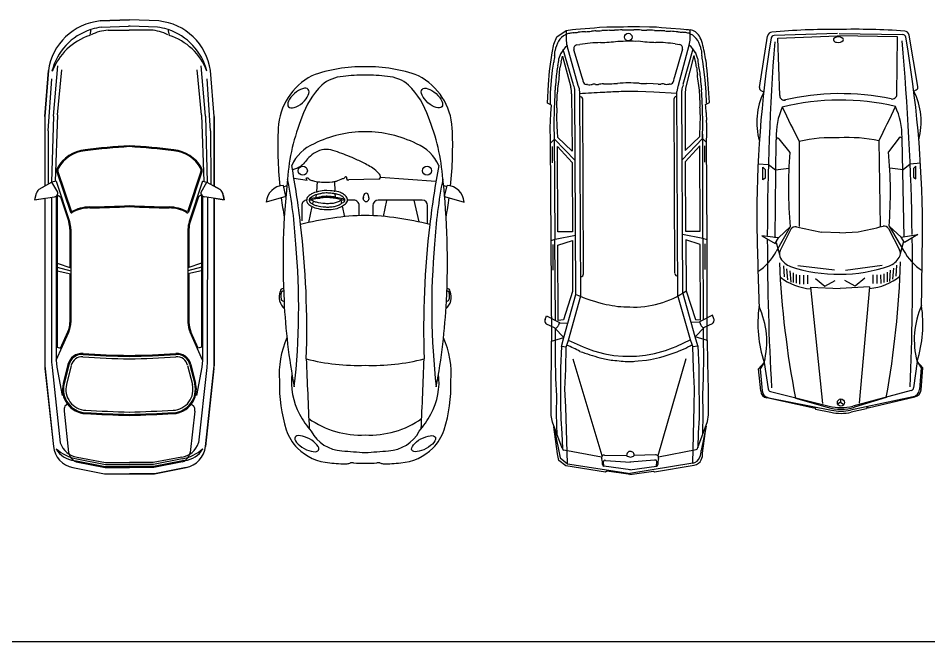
# Model space of a CAD drawing. Header units: centimetres. Extents: x 56177 to 99483, y 493 to 15482.
# Drawn here: x 58060 to 59000, y 513 to 1157 of the extents above; entities that cross this region are included whole.
import ezdxf

# ---------------------------------------------------------------- set-up
doc = ezdxf.new("R2010")
doc.units = ezdxf.units.CM
doc.header["$MEASUREMENT"] = 0
doc.layers.add('010_BLOQUES', color=250, linetype='Continuous')

# ---------------------------------------------------------------- blocks, each defined once
blk = doc.blocks.new('A$C737A4D01')
at = {"layer": '010_BLOQUES'}
for p, q in [((8.397, 7.6199), (8.0945, 7.6072)), ((8.0945, 7.6072), (8.397, 7.6199)), ((8.6995, 7.6072), (8.397, 7.6199)), ((8.6995, 7.6072), (8.397, 7.6199)), ((8.397, 7.6199), (8.397, 7.6199)), ((8.0097, 7.5264), (8.0089, 7.5214)), ((8.106, 7.542), (8.3891, 7.5535)), ((8.4049, 7.5535), (8.3891, 7.5535)), ((8.6881, 7.542), (8.4049, 7.5535)), ((8.7843, 7.5264), (8.7851, 7.5214)), ((7.9994, 7.5238), (7.9878, 7.4571)), ((8.177, 7.5115), (8.3933, 7.5125)), ((8.4019, 7.5125), (8.3933, 7.5125)), ((8.6183, 7.5125), (8.4019, 7.5125)), ((8.7947, 7.5238), (8.8076, 7.4589)), ((7.56, 7.0945), (7.522, 6.6199)), ((7.522, 6.6199), (7.56, 7.0945)), ((7.6117, 6.6259), (7.6568, 7.1425)), ((7.6527, 6.6382), (7.6977, 7.1015)), ((9.1414, 6.6382), (9.0964, 7.1015)), ((9.1823, 6.6259), (9.1373, 7.1425)), ((9.272, 6.6199), (9.2341, 7.0945)), ((9.272, 6.6199), (9.2341, 7.0945)), ((7.5585, 6.4743), (7.5953, 7.0113)), ((9.2356, 6.4743), (9.1987, 7.0113)), ((7.522, 6.6199), (7.522, 5.9014)), ((7.522, 6.6199), (7.522, 5.9014)), ((7.6117, 6.6259), (7.5931, 5.942)), ((7.6527, 6.6382), (7.6287, 5.9498)), ((9.1414, 6.6382), (9.1653, 5.9498)), ((9.1823, 6.6259), (9.2009, 5.942)), ((9.272, 5.9014), (9.272, 6.6199)), ((9.272, 6.6199), (9.272, 5.9014)), ((7.5585, 6.4743), (7.5571, 5.9214)), ((9.2356, 6.4743), (9.237, 5.9214)), ((7.6487, 6.0499), (7.7881, 5.6336)), ((7.6582, 6.0531), (7.7976, 5.6368)), ((9.1358, 6.0531), (8.9965, 5.6368)), ((9.1453, 6.0499), (9.006, 5.6336)), ((7.5958, 5.9436), (7.4608, 5.8663)), ((7.6397, 5.9519), (7.5958, 5.9436)), ((7.6569, 5.841), (7.5964, 5.9437)), ((7.642, 5.9539), (7.7795, 5.5356)), ((9.152, 5.9539), (9.0145, 5.5356)), ((9.1372, 5.841), (9.1977, 5.9437)), ((9.1544, 5.9519), (9.1983, 5.9436)), ((9.1983, 5.9436), (9.3333, 5.8663)), ((7.4441, 5.848), (7.4323, 5.8217)), ((7.4441, 5.848), (7.4323, 5.8217)), ((7.522, 5.9014), (7.4608, 5.8663)), ((9.3333, 5.8663), (9.272, 5.9014)), ((9.3617, 5.8217), (9.3499, 5.848)), ((9.3499, 5.848), (9.3617, 5.8217)), ((7.4298, 5.814), (7.4181, 5.7615)), ((7.4298, 5.814), (7.4181, 5.7615)), ((7.4181, 5.7615), (7.6232, 5.7935)), ((7.4181, 5.7615), (7.522, 5.7777)), ((7.522, 5.7777), (7.522, 4.0476)), ((7.522, 5.7777), (7.522, 4.0476)), ((7.592, 5.7886), (7.5925, 4.084)), ((7.642, 5.8018), (7.642, 4.1071)), ((7.652, 5.8137), (7.652, 4.2387)), ((7.652, 5.8137), (7.6844, 5.793)), ((7.6543, 5.8185), (7.658, 5.8279)), ((7.6844, 5.793), (7.77, 5.5324)), ((9.1097, 5.793), (9.024, 5.5324)), ((9.142, 5.8137), (9.1097, 5.793)), ((9.1398, 5.8185), (9.1361, 5.8279)), ((9.142, 5.8137), (9.142, 4.2387)), ((9.152, 5.8018), (9.152, 4.1071)), ((9.3759, 5.7615), (9.1709, 5.7935)), ((9.202, 5.7886), (9.2016, 4.084)), ((9.272, 4.0476), (9.272, 5.7777)), ((9.272, 5.7777), (9.3759, 5.7615)), ((9.272, 5.7777), (9.272, 4.0476)), ((9.3759, 5.7615), (9.3643, 5.814)), ((9.3643, 5.814), (9.3759, 5.7615)), ((7.782, 5.4575), (7.782, 5.0624)), ((7.792, 5.4575), (7.792, 4.4956)), ((9.002, 5.4575), (9.002, 4.4956)), ((9.012, 5.4575), (9.012, 5.0624)), ((7.652, 5.1067), (7.792, 5.059)), ((9.142, 5.1067), (9.002, 5.059)), ((7.652, 5.0663), (7.792, 5.0279)), ((7.652, 5.0265), (7.792, 4.9968)), ((7.782, 4.9989), (7.782, 4.4956)), ((9.142, 5.0663), (9.002, 5.0279)), ((9.142, 5.0265), (9.002, 4.9968)), ((9.012, 4.9989), (9.012, 4.4956)), ((7.642, 4.1071), (7.7702, 4.3935)), ((7.6861, 4.23), (7.7611, 4.3976)), ((9.152, 4.1071), (9.0238, 4.3935)), ((9.108, 4.23), (9.033, 4.3976)), ((7.652, 4.2387), (7.6861, 4.23)), ((9.142, 4.2387), (9.108, 4.23)), ((7.522, 4.0476), (7.6113, 3.2159)), ((7.5925, 4.084), (7.5981, 4.0286)), ((7.642, 4.1071), (7.6478, 4.034)), ((7.762, 4.0609), (7.7128, 3.8641)), ((7.7717, 4.0584), (7.7225, 3.8617)), ((7.7959, 4.0524), (7.7468, 3.8556)), ((8.9981, 4.0524), (9.0473, 3.8556)), ((9.0224, 4.0584), (9.0715, 3.8617)), ((9.0321, 4.0609), (9.0812, 3.8641)), ((9.152, 4.1071), (9.1463, 4.034)), ((9.1828, 3.2159), (9.272, 4.0476)), ((9.2016, 4.084), (9.196, 4.0286)), ((7.5235, 4.0204), (7.6113, 3.2159)), ((7.5981, 4.0286), (7.6829, 3.2513)), ((7.6478, 4.034), (7.7034, 3.742)), ((9.1463, 4.034), (9.0907, 3.742)), ((9.196, 4.0286), (9.1112, 3.2513)), ((9.2706, 4.0204), (9.1828, 3.2159)), ((7.7225, 3.5796), (7.7689, 3.1541)), ((7.7571, 3.6512), (7.7305, 3.631)), ((9.0716, 3.5796), (9.0252, 3.1541)), ((9.037, 3.6512), (9.0636, 3.631)), ((7.8569, 3.1061), (8.1507, 3.049)), ((8.9372, 3.1061), (8.6433, 3.049)), ((7.8264, 3.0712), (7.8492, 3.0668)), ((7.8473, 3.057), (8.1459, 2.999)), ((7.8492, 3.0668), (8.1469, 3.009)), ((7.8531, 3.0864), (8.1488, 3.029)), ((8.1488, 3.029), (8.397, 3.029)), ((8.1507, 3.049), (8.397, 3.049)), ((8.6433, 3.049), (8.397, 3.049)), ((8.6452, 3.029), (8.397, 3.029)), ((8.941, 3.0864), (8.6452, 3.029)), ((8.9448, 3.0668), (8.6472, 3.009)), ((8.9467, 3.057), (8.6481, 2.999)), ((8.9676, 3.0712), (8.9448, 3.0668)), ((7.8121, 2.9976), (8.1397, 2.934)), ((7.8121, 2.9976), (8.1397, 2.934)), ((8.1397, 2.934), (8.397, 2.934)), ((8.1397, 2.934), (8.397, 2.934)), ((8.1459, 2.999), (8.397, 2.999)), ((8.1469, 3.009), (8.397, 3.009)), ((8.6472, 3.009), (8.397, 3.009)), ((8.6481, 2.999), (8.397, 2.999)), ((8.397, 2.934), (8.6544, 2.934)), ((8.6544, 2.934), (8.397, 2.934)), ((8.6544, 2.934), (8.9819, 2.9976)), ((8.9819, 2.9976), (8.6544, 2.934))]:
    blk.add_line(p, q, dxfattribs=at)
for centre, radius, start, end in [((8.1523, 7.0119), 0.598, 95.54511, 172.06739), ((8.1523, 7.0119), 0.598, 95.54511, 172.06739), ((8.1825, 6.9435), 0.6034, 97.28459, 106.71853), ((8.6116, 6.9435), 0.6034, 73.28147, 82.71541), ((8.6418, 7.0119), 0.598, 7.93261, 84.45489), ((8.6418, 7.0119), 0.598, 7.93261, 84.45489), ((8.1825, 6.9435), 0.6034, 107.9029, 165.98451), ((8.1792, 6.869), 0.6185, 108.01999, 159.43094), ((8.1974, 7.1044), 0.4077, 92.87347, 118.49605), ((8.5996, 7.1052), 0.4077, 61.74872, 87.3713), ((8.6116, 6.9435), 0.6034, 14.01549, 72.0971), ((8.6188, 6.8699), 0.6185, 20.81382, 72.22478), ((8.9148, -1.7707), 8.1072, 93.66167, 96.91885), ((8.9148, -1.7707), 8.0972, 93.66167, 96.91885), ((7.8793, -1.7707), 8.0972, 83.08115, 86.33833), ((7.8793, -1.7707), 8.1072, 83.08115, 86.33833), ((7.9743, 5.9108), 0.3684, 95.62527, 150.87958), ((7.9743, 5.9108), 0.3584, 95.62527, 150.87958), ((8.8198, 5.9108), 0.3584, 29.12042, 84.37473), ((8.8198, 5.9108), 0.3684, 29.12042, 84.37473), ((7.6961, 6.0658), 0.05, 150.87958, 198.50803), ((7.6961, 6.0658), 0.04, 150.87958, 198.50803), ((9.0979, 6.0658), 0.04, 341.49197, 29.12042), ((9.0979, 6.0658), 0.05, 341.49197, 29.12042), ((7.4806, 5.8316), 0.04, 119.77485, 155.79827), ((7.4806, 5.8316), 0.04, 119.77485, 155.79827), ((7.644, 5.8334), 0.015, 338.77296, 30.52553), ((9.1501, 5.8334), 0.015, 149.47447, 201.22704), ((9.3134, 5.8316), 0.04, 24.20173, 60.22515), ((9.3134, 5.8316), 0.04, 24.20173, 60.22515), ((7.4688, 5.8053), 0.04, 155.79827, 167.48593), ((7.4688, 5.8053), 0.04, 155.79827, 167.48593), ((7.617, 5.833), 0.04, 278.87523, 338.77296), ((9.177, 5.833), 0.04, 201.22704, 261.12477), ((9.3252, 5.8053), 0.04, 12.51407, 24.20173), ((9.3252, 5.8053), 0.04, 12.51407, 24.20173), ((7.9868, 5.3078), 0.3795, 90.03441, 119.91295), ((7.9868, 5.3078), 0.3695, 90.03441, 119.91295), ((7.8618, 15.0366), 9.35, 270.76378, 273.27781), ((7.8618, 15.0366), 9.36, 270.76378, 273.27781), ((8.9322, 15.0366), 9.36, 266.72219, 269.23622), ((8.9322, 15.0366), 9.35, 266.72219, 269.23622), ((8.8072, 5.3078), 0.3795, 60.08705, 89.96559), ((8.8072, 5.3078), 0.3695, 60.08705, 89.96559), ((7.7976, 5.6368), 0.01, 198.50803, 299.91295), ((8.9965, 5.6368), 0.01, 240.08705, 341.49197), ((7.542, 5.4575), 0.24, 0, 18.19421), ((7.542, 5.4575), 0.25, 0, 18.19421), ((9.252, 5.4575), 0.25, 161.80579, 180), ((9.252, 5.4575), 0.24, 161.80579, 180), ((7.542, 4.4956), 0.24, 335.8858, 0), ((7.542, 4.4956), 0.25, 335.8858, 0), ((9.252, 4.4956), 0.25, 180, 204.1142), ((9.252, 4.4956), 0.24, 180, 204.1142), ((7.9077, 4.0253), 0.15, 85.83473, 166.28064), ((7.9077, 4.0253), 0.14, 85.83473, 166.28064), ((7.9077, 4.0253), 0.115, 85.83473, 166.28064), ((8.4707, 11.7561), 7.6363, 265.83473, 269.44475), ((8.4707, 11.7561), 7.6113, 265.83473, 269.44475), ((8.4707, 11.7561), 7.6013, 265.83473, 269.44475), ((8.3234, 11.7561), 7.6013, 270.55525, 274.16527), ((8.3234, 11.7561), 7.6113, 270.55525, 274.16527), ((8.3234, 11.7561), 7.6363, 270.55525, 274.16527), ((8.8864, 4.0253), 0.15, 13.71936, 94.16527), ((8.8864, 4.0253), 0.14, 13.71936, 94.16527), ((8.8864, 4.0253), 0.115, 13.71936, 94.16527), ((7.772, 4.0476), 0.25, 180, 186.22583), ((9.022, 4.0476), 0.25, 353.77417, 0), ((7.9554, 3.8035), 0.25, 165.97494, 267.24641), ((7.9554, 3.8035), 0.24, 165.97494, 267.24641), ((8.8387, 3.8035), 0.24, 272.75359, 14.02506), ((8.8387, 3.8035), 0.25, 272.75359, 14.02506), ((7.9554, 3.8035), 0.215, 165.97494, 267.24641), ((8.8387, 3.8035), 0.215, 272.75359, 14.02506), ((7.8219, 3.5904), 0.1, 156.06331, 186.22583), ((9.6179, 38.3705), 34.822, 267.24641, 267.99279), ((7.1762, 38.3705), 34.822, 272.00721, 272.75359), ((8.9722, 3.5904), 0.1, 353.77417, 23.93669), ((9.6179, 38.3705), 34.857, 267.24641, 267.99279), ((9.6179, 38.3705), 34.847, 267.24641, 267.99279), ((7.1762, 38.3705), 34.847, 272.00721, 272.75359), ((7.1762, 38.3705), 34.857, 272.00721, 272.75359), ((7.8598, 3.243), 0.25, 186.22583, 259.00522), ((7.8598, 3.243), 0.25, 186.22583, 259.00522), ((7.8897, 3.3222), 0.2186, 198.91277, 261.37237), ((8.9044, 3.3222), 0.2186, 278.62763, 341.08723), ((8.9343, 3.243), 0.25, 280.99478, 353.77417), ((8.9343, 3.243), 0.25, 280.99478, 353.77417), ((7.9434, 3.542), 0.4645, 229.11826, 258.79011), ((7.844, 3.3048), 0.2343, 209.10702, 265.69088), ((7.8989, 3.1788), 0.1323, 190.77245, 247.06475), ((8.8507, 3.542), 0.4645, 281.20989, 310.88174), ((8.8952, 3.1788), 0.1323, 292.93525, 349.22755), ((8.95, 3.3048), 0.2343, 274.30912, 330.89298)]:
    blk.add_arc(centre, radius, start, end, dxfattribs=at)
blk = doc.blocks.new('A$C61CD6932')
at = {"layer": '010_BLOQUES', "linetype": 'Continuous'}
for p, q in [((10.2336, 5.9606), (10.0968, 5.9823)), ((10.0126, 5.795), (9.9876, 5.909)), ((9.991, 5.8936), (10.0233, 5.9087)), ((11.674, 5.8936), (11.6416, 5.9087)), ((11.6524, 5.795), (11.6774, 5.909)), ((10.0126, 5.795), (9.8097, 5.738)), ((10.34, 5.7866), (10.253, 5.7695)), ((10.341, 5.7746), (10.254, 5.7575)), ((10.2945, 5.7481), (10.2883, 5.718)), ((10.5128, 5.7931), (10.6214, 5.7695)), ((10.5138, 5.7811), (10.6224, 5.7575)), ((10.5803, 5.7575), (10.5878, 5.7238)), ((10.8116, 5.7735), (10.8177, 5.804)), ((10.8727, 5.7735), (10.8666, 5.804)), ((11.4225, 5.7575), (10.9654, 5.7575)), ((11.0518, 5.7555), (11.0173, 5.5898)), ((11.3361, 5.7575), (11.386, 5.5333)), ((11.6524, 5.795), (11.8552, 5.738)), ((10.2827, 5.6913), (10.2484, 5.5265)), ((10.5939, 5.6966), (10.6183, 5.587)), ((10.911, 5.703), (10.911, 5.5975)), ((11.4769, 5.5121), (11.4769, 5.703))]:
    blk.add_line(p, q, dxfattribs=at)
at = {"layer": '010_BLOQUES'}
for p, q in [((10.3325, 5.8448), (10.3412, 5.9507)), ((10.5221, 5.8503), (10.5176, 5.9495)), ((10.9744, 5.9749), (10.6621, 5.9675)), ((11.5629, 5.9508), (10.9892, 5.9919)), ((10.3276, 5.7841), (10.3303, 5.8179)), ((10.5248, 5.7905), (10.5233, 5.8241))]:
    blk.add_line(p, q, dxfattribs=at)
at = {"layer": '010_BLOQUES', "linetype": 'Continuous'}
for points in [[(10.2313, 5.7575, 0.414214), (10.1769, 5.703), (10.1769, 5.5426)], [(10.77, 5.5984), (10.77, 5.703, 0.414214), (10.7155, 5.7575), (10.6491, 5.7575)]]:
    blk.add_lwpolyline(points, format="xyb", dxfattribs=at)
for points in [[(10.2774, 5.7575), (10.254, 5.7575)], [(10.6224, 5.7575), (10.5803, 5.7575)]]:
    blk.add_lwpolyline(points, dxfattribs=at)
for centre, radius, start, end in [((10.7875, 5.7004), 1.433, 88.20299, 110.65704), ((10.8774, 5.7004), 1.433, 69.34296, 91.79701), ((10.5816, 6.4651), 0.6493, 117.47056, 176.89585), ((10.6261, 6.6676), 0.3681, 93.57654, 131.06545), ((10.7908, 5.5512), 1.4956, 88.40228, 97.20641), ((10.8742, 5.5512), 1.4956, 82.79359, 91.59772), ((11.0388, 6.6676), 0.3681, 48.93455, 86.42346), ((11.0834, 6.4651), 0.6493, 3.10415, 62.52944), ((10.9862, 6.3441), 0.8507, 135.03952, 161.51269), ((10.6787, 6.3441), 0.8507, 18.48731, 44.96048), ((12.0992, 5.829), 2.0739, 157.76563, 175.95499), ((9.5658, 5.829), 2.0739, 4.04501, 22.23437), ((13.9292, 6.3162), 4.0002, 177.36171, 185.92065), ((7.7358, 6.3162), 4.0002, 354.07935, 2.63829), ((10.8318, 5.2663), 1.1969, 89.96603, 116.18421), ((10.8332, 5.2663), 1.1969, 63.81579, 90.03397), ((10.466, 5.944), 0.4284, 112.2685, 156.45681), ((11.199, 5.944), 0.4284, 23.54319, 67.7315), ((0.3771, 4.3299), 9.8591, 6.85382, 10.43198), ((21.2879, 4.3299), 9.8591, 169.56802, 173.14618), ((17.7263, 5.1238), 7.7429, 173.68625, 183.01736), ((5.2645, 5.0267), 4.8594, 3.25865, 11.25718), ((16.4004, 5.0267), 4.8594, 168.74282, 176.74135), ((3.9387, 5.1238), 7.7429, 356.98264, 6.31375), ((9.996, 5.7223), 0.187, 92.58953, 175.16419), ((11.6689, 5.7223), 0.187, 4.83581, 87.41047), ((13.9292, 6.3162), 4.0002, 187.67958, 190.5813), ((10.8421, 5.7735), 0.0305, 157.38014, 22.61986), ((10.8421, 5.804), 0.0244, 0, 180), ((10.9654, 5.703), 0.0544, 90, 180), ((11.4225, 5.703), 0.0544, 360, 90), ((7.7358, 6.3162), 4.0002, 349.4187, 352.32042), ((10.9202, 2.5778), 3.0243, 91.66286, 104.44656), ((10.7447, 2.5778), 3.0243, 75.55344, 88.33714), ((0.9901, 4.4242), 9.2392, 358.10849, 6.72686), ((20.6748, 4.4242), 9.2392, 173.27314, 181.89151), ((2.7995, 4.648), 7.3458, 353.60374, 5.11547), ((18.8654, 4.648), 7.3458, 174.88453, 186.39626), ((10.1111, 4.7595), 0.1673, 160.42196, 227.68152), ((9.9878, 4.8112), 0.0346, 88.95295, 172.65299), ((10.1054, 4.7707), 0.1442, 164.07499, 182.89534), ((9.9774, 4.8072), 0.0111, 20.95629, 164.07499), ((11.5539, 4.7595), 0.1673, 312.31848, 19.57804), ((11.6772, 4.8112), 0.0346, 7.34701, 91.04705), ((11.6875, 4.8072), 0.0111, 15.92501, 159.04371), ((11.5595, 4.7707), 0.1442, 357.10466, 15.92501), ((10.0333, 4.7588), 0.072, 176.35174, 206.78191), ((9.9875, 4.736), 0.0208, 207.35527, 288.69527), ((16.2096, 5.0055), 6.2221, 182.66451, 190.89347), ((5.4554, 5.0055), 6.2221, 349.10653, 357.33549), ((11.6775, 4.736), 0.0208, 251.30473, 332.64473), ((11.6317, 4.7588), 0.072, 333.21809, 3.64826), ((10.8712, 3.9628), 0.9268, 156.16946, 184.45235), ((10.7938, 3.9628), 0.9268, 355.54765, 23.83054), ((10.7558, 6.1818), 2.1299, 255.5498, 272.06298), ((76.5822, 6.5172), 66.4012, 182.069584, 182.693924), ((10.9091, 6.1818), 2.1299, 267.93702, 284.4502), ((-54.9173, 6.5172), 66.4012, 357.306076, 357.930416), ((10.7683, 3.8823), 0.6987, 173.04676, 208.62149), ((10.8966, 3.8823), 0.6987, 331.37851, 6.95324), ((11.456, 3.8445), 1.5095, 178.2419, 197.66668), ((10.209, 3.8445), 1.5095, 342.33332, 1.7581), ((11.1255, 4.0772), 1.1056, 208.62149, 219.65833), ((10.7845, 4.2551), 0.9228, 234.56054, 272.98073), ((10.8805, 4.2551), 0.9228, 267.01927, 305.43946), ((10.5395, 4.0772), 1.1056, 320.34167, 331.37851), ((10.4568, 3.5263), 0.4608, 197.66668, 225.36537), ((11.2082, 3.5263), 0.4608, 314.63463, 342.33332), ((10.6137, 3.5562), 0.3864, 208.53774, 266.70222), ((11.0512, 3.5562), 0.3864, 273.29778, 331.46226), ((10.5004, 3.5634), 0.5179, 224.81564, 266.20911), ((11.1645, 3.5634), 0.5179, 273.79089, 315.18436), ((11.9069, 18.4305), 15.3167, 265.07324, 265.97741), ((9.758, 18.4305), 15.3167, 274.02259, 274.92676), ((10.648, 4.5875), 1.5516, 263.27164, 269.99061), ((10.6303, 3.1365), 0.1021, 279.80437, 298.96701), ((10.6873, 2.5333), 0.514, 87.37003, 90.84025), ((10.8045, 3.9555), 0.9136, 264.11857, 271.75432), ((10.8604, 3.9555), 0.9136, 268.24568, 275.88143), ((10.9776, 2.5333), 0.514, 89.15975, 92.62997), ((11.0346, 3.1365), 0.1021, 241.03299, 260.19563), ((11.017, 4.5875), 1.5516, 270.00939, 276.72836)]:
    blk.add_arc(centre, radius, start, end, dxfattribs=at)
at = {"layer": '010_BLOQUES', "linetype": 'Continuous', "extrusion": (0, 0, -1)}
for centre, major_axis, ratio in [((10.1428, 6.8108), (0.102, 0.0903), 0.463754), ((10.2293, 3.2438), (-0.1215, 0.0668), 0.405921)]:
    blk.add_ellipse(centre, major_axis=major_axis, ratio=ratio, dxfattribs=at)
at = {"layer": '010_BLOQUES', "linetype": 'Continuous'}
for centre, major_axis, ratio in [((11.5222, 6.8108), (-0.102, 0.0903), 0.463754), ((11.4357, 3.2438), (0.1215, 0.0668), 0.405921)]:
    blk.add_ellipse(centre, major_axis=major_axis, ratio=ratio, dxfattribs=at)
at = {"layer": '010_BLOQUES'}
for centre in [(10.1881, 6.0616), (11.4708, 6.0616)]:
    blk.add_ellipse(centre, major_axis=(0.0467, 0), ratio=0.983266, start_param=4.712389, end_param=10.995574, dxfattribs=at)
for points, knots in [([(10.9744, 5.9749), (10.9814, 5.9777), (10.9993, 5.9999), (10.9618, 6.0477), (10.9149, 6.0871), (10.8348, 6.1336), (10.7216, 6.1878), (10.5955, 6.2368), (10.4788, 6.2823), (10.3813, 6.283), (10.2999, 6.2424), (10.2378, 6.1903), (10.1994, 6.1338), (10.1588, 6.1015), (10.1319, 6.0851), (10.0813, 6.0705)], [0, 0, 0, 0, 0.527288, 1.647451, 3.487558, 5.099073, 7.968657, 12.238313, 14.475187, 16.613757, 18.744202, 20.639343, 22.223389, 23.452731, 24.286529, 24.286529, 24.286529, 24.286529]), ([(10.2336, 5.9606), (10.2309, 5.9648), (10.2253, 5.9717), (10.2214, 5.989), (10.2316, 5.9902), (10.2383, 5.9889), (10.2461, 5.9825), (10.255, 5.9717), (10.2772, 5.962), (10.3194, 5.9499), (10.3935, 5.942), (10.4699, 5.9421), (10.5437, 5.9547), (10.5876, 5.9782), (10.6236, 5.9869), (10.6311, 6.0049), (10.637, 5.9989), (10.6404, 5.9921), (10.6395, 5.9827), (10.6421, 5.975), (10.6392, 5.9617), (10.6552, 5.9674), (10.6621, 5.9675)], [0, 0, 0, 0, 0.0138597, 0.0278304, 0.0329137, 0.0379971, 0.0465756, 0.0592704, 0.0762214, 0.1105991, 0.1789801, 0.2766959, 0.3173629, 0.3800771, 0.4110544, 0.4160421, 0.4210284, 0.4277212, 0.4387433, 0.4448131, 0.4508005, 0.4694463, 0.4694463, 0.4694463, 0.4694463]), ([(10.5154, 5.8507), (10.501, 5.8533), (10.58, 5.8405), (10.602, 5.8221), (10.6409, 5.7941), (10.6512, 5.7622), (10.6449, 5.7278), (10.6063, 5.7049), (10.5564, 5.6718), (10.4852, 5.6597), (10.4058, 5.6602), (10.3333, 5.6704), (10.2736, 5.6931), (10.2369, 5.721), (10.225, 5.7514), (10.2299, 5.7737), (10.2371, 5.794), (10.26, 5.8096), (10.2988, 5.8367), (10.3857, 5.8531), (10.42, 5.8631), (10.5292, 5.8482), (10.5154, 5.8507)], [0, 0, 0, 0, 0.03969, 0.089634, 0.13125, 0.1542862, 0.1797268, 0.2207266, 0.2680991, 0.3447665, 0.4095645, 0.4843001, 0.541515, 0.5817687, 0.6060665, 0.6262474, 0.6436722, 0.6634686, 0.6988791, 0.7758465, 0.8696394, 0.907731, 0.907731, 0.907731, 0.907731]), ([(10.5177, 5.8238), (10.5218, 5.823), (10.5269, 5.8221), (10.538, 5.8198), (10.5442, 5.8185), (10.5608, 5.8145), (10.5678, 5.8121), (10.5777, 5.8076), (10.5807, 5.8056), (10.5869, 5.8011), (10.589, 5.7995), (10.5975, 5.7931), (10.6039, 5.7884), (10.6121, 5.7809), (10.6147, 5.7782), (10.6183, 5.7735), (10.6194, 5.7715), (10.6212, 5.7673), (10.6219, 5.765), (10.6227, 5.7589), (10.6224, 5.7547), (10.6211, 5.7502), (10.6206, 5.749), (10.6191, 5.7463), (10.6175, 5.7443), (10.612, 5.7394), (10.6082, 5.7367), (10.599, 5.7307), (10.5935, 5.7274), (10.5833, 5.721), (10.5785, 5.7179), (10.5673, 5.7112), (10.5611, 5.7078), (10.5489, 5.702), (10.5425, 5.6996), (10.529, 5.6954), (10.5218, 5.6937), (10.4998, 5.6894), (10.484, 5.6879), (10.4528, 5.6863), (10.4373, 5.6864), (10.3903, 5.6887), (10.3589, 5.6929), (10.3184, 5.7047), (10.3073, 5.7087), (10.291, 5.7165), (10.2851, 5.7196), (10.2744, 5.7263), (10.2697, 5.7298), (10.2625, 5.7366), (10.2599, 5.7398), (10.2558, 5.7466), (10.2545, 5.7501), (10.2538, 5.7542), (10.2538, 5.7552), (10.2541, 5.7587), (10.2545, 5.761), (10.2558, 5.7661), (10.2567, 5.7693), (10.2583, 5.7737), (10.259, 5.7753), (10.2598, 5.7766), (10.2599, 5.7767), (10.2607, 5.7776), (10.2614, 5.7783), (10.264, 5.7804), (10.2664, 5.7821), (10.2719, 5.7859), (10.2746, 5.7877), (10.2795, 5.7911), (10.2819, 5.7927), (10.2889, 5.7973), (10.2935, 5.8), (10.3024, 5.8047), (10.3071, 5.8068), (10.3174, 5.8107), (10.3228, 5.8125), (10.3396, 5.8174), (10.3514, 5.82), (10.369, 5.8238), (10.3755, 5.8252), (10.3869, 5.8276), (10.3918, 5.8286), (10.4059, 5.8311), (10.4149, 5.832), (10.4346, 5.8318), (10.4409, 5.8315), (10.4539, 5.8306), (10.4603, 5.8301), (10.4817, 5.8279), (10.4998, 5.8257), (10.5117, 5.8243), (10.5133, 5.8241), (10.5155, 5.8239), (10.516, 5.8239), (10.5171, 5.8238), (10.5174, 5.8238), (10.5177, 5.8238)], [0.497033, 0.497033, 0.497033, 0.497033, 0.723444, 0.723444, 0.974636, 0.974636, 1.50964, 1.50964, 2.044645, 2.044645, 2.271061, 2.271061, 2.862376, 2.862376, 3.217654, 3.217654, 3.537253, 3.537253, 3.856852, 3.856852, 4.368613, 4.368613, 4.584627, 4.584627, 4.99269, 4.99269, 5.400753, 5.400753, 5.808816, 5.808816, 6.216879, 6.216879, 6.778716, 6.778716, 7.350371, 7.350371, 7.922025, 7.922025, 9.065335, 9.065335, 10.208644, 10.208644, 12.495263, 12.495263, 13.409896, 13.409896, 13.929088, 13.929088, 14.44828, 14.44828, 14.909885, 14.909885, 15.371489, 15.371489, 15.62524, 15.62524, 15.87899, 15.87899, 16.120875, 16.120875, 16.36276, 16.36276, 16.51635, 16.51635, 16.669941, 16.669941, 16.921521, 16.921521, 17.136676, 17.136676, 17.351831, 17.351831, 17.782142, 17.782142, 18.204974, 18.204974, 18.627807, 18.627807, 19.473473, 19.473473, 19.978923, 19.978923, 20.484372, 20.484372, 21.475119, 21.475119, 21.859144, 21.859144, 22.162884, 22.162884, 22.770362, 22.770362, 22.900493, 22.900493, 22.951221, 22.951221, 22.964298, 22.964298, 22.964298, 22.964298]), ([(10.5943, 5.7636), (10.5917, 5.7619), (10.5889, 5.7602), (10.5812, 5.7553), (10.5763, 5.7523), (10.5652, 5.7456), (10.559, 5.7421), (10.5468, 5.7364), (10.5404, 5.734), (10.5268, 5.7298), (10.5197, 5.728), (10.4976, 5.7238), (10.4819, 5.7222), (10.4507, 5.7207), (10.4351, 5.7207), (10.3881, 5.7231), (10.3568, 5.7272), (10.3163, 5.739), (10.3052, 5.7431), (10.2888, 5.7508), (10.283, 5.754), (10.2757, 5.7585), (10.2738, 5.7598), (10.2721, 5.761)], [5.596292, 5.596292, 5.596292, 5.596292, 5.808816, 5.808816, 6.216879, 6.216879, 6.778716, 6.778716, 7.350371, 7.350371, 7.922025, 7.922025, 9.065335, 9.065335, 10.208644, 10.208644, 12.495263, 12.495263, 13.409896, 13.409896, 13.929088, 13.929088, 14.118229, 14.118229, 14.118229, 14.118229]), ([(10.34, 5.7866), (10.3472, 5.7884), (10.3545, 5.79), (10.368, 5.7929), (10.3745, 5.7942), (10.3859, 5.7967), (10.3908, 5.7977), (10.4049, 5.8002), (10.4139, 5.8011), (10.4336, 5.8008), (10.4399, 5.8006), (10.4529, 5.7997), (10.4593, 5.7991), (10.4807, 5.797), (10.4988, 5.7947), (10.5102, 5.7934), (10.5116, 5.7933), (10.5128, 5.7931)], [18.939067, 18.939067, 18.939067, 18.939067, 19.473473, 19.473473, 19.978923, 19.978923, 20.484372, 20.484372, 21.475119, 21.475119, 21.859144, 21.859144, 22.162884, 22.162884, 22.770362, 22.770362, 22.871566, 22.871566, 22.871566, 22.871566]), ([(10.341, 5.7746), (10.3482, 5.7764), (10.3555, 5.778), (10.369, 5.7809), (10.3755, 5.7822), (10.3869, 5.7847), (10.3918, 5.7857), (10.4059, 5.7882), (10.4149, 5.7891), (10.4346, 5.7888), (10.4409, 5.7886), (10.4539, 5.7877), (10.4603, 5.7871), (10.4817, 5.785), (10.4998, 5.7827), (10.5112, 5.7814), (10.5126, 5.7813), (10.5138, 5.7811)], [18.939067, 18.939067, 18.939067, 18.939067, 19.473473, 19.473473, 19.978923, 19.978923, 20.484372, 20.484372, 21.475119, 21.475119, 21.859144, 21.859144, 22.162884, 22.162884, 22.770362, 22.770362, 22.871566, 22.871566, 22.871566, 22.871566])]:
    blk.add_open_spline(points, degree=3, knots=knots, dxfattribs=at)
blk = doc.blocks.new('A$C43D25AF4')
at = {"layer": '010_BLOQUES'}
for p, q in [((13.0077, 7.5223), (13.2016, 7.5378)), ((13.2016, 7.5378), (13.2526, 7.5426)), ((13.2526, 7.5426), (13.3271, 7.546)), ((13.3271, 7.546), (13.4294, 7.5479)), ((13.4294, 7.5479), (13.502, 7.5482)), ((13.502, 7.5482), (13.5515, 7.5491)), ((13.5436, 7.5491), (13.5931, 7.5487)), ((13.5931, 7.5487), (13.6656, 7.549)), ((13.6656, 7.549), (13.768, 7.5481)), ((13.768, 7.5481), (13.8159, 7.5468)), ((13.8159, 7.5468), (13.8426, 7.5453)), ((13.8426, 7.5453), (13.8935, 7.5411)), ((13.8935, 7.5411), (13.9906, 7.5342)), ((13.9906, 7.5342), (14.0876, 7.5274)), ((14.0876, 7.5274), (14.1219, 7.5231)), ((12.7819, 7.3687), (12.8121, 7.4448)), ((12.8121, 7.4448), (12.9068, 7.5102)), ((12.9068, 7.5102), (12.9735, 7.5177)), ((12.9735, 7.5177), (13.0077, 7.5223)), ((14.1219, 7.5231), (14.1488, 7.52)), ((12.762, 7.2785), (12.7819, 7.3687)), ((13.0328, 6.9401), (12.9172, 7.3519)), ((13.015, 7.3595), (13.0504, 7.3634)), ((14.034, 7.3701), (14.0819, 7.3645)), ((14.0679, 6.9449), (14.1797, 7.3578)), ((12.7353, 7.0884), (12.762, 7.2785)), ((12.8335, 7.2169), (12.8552, 7.2796)), ((12.8698, 7.2428), (12.9555, 6.9226)), ((12.9829, 6.9484), (12.8773, 7.3121)), ((13.072, 7.0248), (12.9875, 7.3094)), ((14.1098, 7.3147), (14.028, 7.0293)), ((14.1178, 6.9537), (14.2199, 7.3183)), ((14.2282, 7.2492), (14.1455, 6.9282)), ((14.2647, 7.2236), (14.2424, 7.2861)), ((12.7687, 7.0985), (12.7799, 7.1836)), ((14.3306, 7.1058), (14.3186, 7.1908)), ((12.7244, 6.9503), (12.7353, 7.0884)), ((12.7576, 6.9935), (12.7687, 7.0985)), ((14.3427, 7.0009), (14.3306, 7.1058)), ((14.3763, 6.958), (14.364, 7.096)), ((12.748, 6.8654), (12.7576, 6.9935)), ((13.807, 6.9594), (13.7385, 6.9605)), ((14.3534, 6.8729), (14.3427, 7.0009)), ((12.7155, 6.7575), (12.7244, 6.9503)), ((12.7931, 6.8436), (12.7958, 6.8886)), ((13.0079, 4.7851), (12.9981, 6.8857)), ((13.0585, 4.7697), (13.0486, 6.8745)), ((13.6496, 6.8778), (13.5468, 6.8782)), ((13.8135, 6.8713), (13.6496, 6.8778)), ((13.86, 6.9552), (13.807, 6.9594)), ((14.0529, 6.8599), (13.8135, 6.8713)), ((14.0626, 4.7744), (14.0528, 6.8792)), ((14.113, 4.7903), (14.1032, 6.8909)), ((14.3085, 6.8507), (14.3054, 6.8957)), ((14.3566, 6.7583), (14.3534, 6.8729)), ((14.387, 6.7653), (14.3763, 6.958)), ((12.7459, 6.7507), (12.748, 6.8654)), ((12.788, 6.6995), (12.7931, 6.8436)), ((12.9643, 6.8547), (12.9708, 6.2636)), ((13.0872, 4.9978), (13.0787, 6.801)), ((14.0318, 5.0022), (14.0233, 6.8055)), ((14.1372, 6.8602), (14.1363, 6.2691)), ((14.315, 6.7067), (14.3085, 6.8507)), ((12.7561, 6.737), (12.7155, 6.7575)), ((12.749, 6.6533), (12.7561, 6.737)), ((12.7858, 6.5425), (12.788, 6.6995)), ((14.3187, 6.5497), (14.315, 6.7067)), ((14.3465, 6.7444), (14.387, 6.7653)), ((12.7465, 6.5773), (12.749, 6.6533)), ((12.7439, 6.5073), (12.7465, 6.5773)), ((12.7474, 6.3753), (12.7439, 6.5073)), ((12.7879, 6.3865), (12.7858, 6.5425)), ((14.318, 6.3937), (14.3187, 6.5497)), ((12.7943, 5.3532), (12.7863, 6.4305)), ((12.9708, 6.2636), (12.8181, 6.4091)), ((14.1363, 6.2691), (14.2876, 6.416)), ((14.3214, 5.3604), (14.3192, 6.4376)), ((12.7472, 6.3454), (12.7879, 6.3865)), ((12.7525, 5.3401), (12.7474, 6.3753)), ((12.7673, 6.1421), (12.7665, 6.3112)), ((12.7879, 6.3865), (13.0014, 6.1675)), ((12.8228, 5.4298), (12.8187, 6.311)), ((12.8187, 6.311), (12.9713, 6.1467)), ((14.318, 6.3937), (14.1066, 6.1727)), ((14.2879, 6.3179), (14.1369, 6.1521)), ((14.2921, 5.4367), (14.2879, 6.3179)), ((14.3591, 6.3529), (14.318, 6.3937)), ((14.3409, 6.1495), (14.3401, 6.3186)), ((14.3632, 5.3476), (14.3586, 6.3828)), ((12.9713, 6.1467), (12.9747, 5.4305)), ((14.1369, 6.1521), (14.1402, 5.436)), ((12.7943, 5.3532), (13.005, 5.3964)), ((12.9747, 5.4305), (12.8228, 5.4298)), ((14.3214, 5.3604), (14.1102, 5.4015)), ((14.1402, 5.436), (14.2921, 5.4367)), ((12.7525, 5.3401), (12.7943, 5.3532)), ((12.7595, 4.2993), (12.7525, 5.3401)), ((12.7748, 5.0336), (12.7736, 5.3001)), ((12.7967, 4.5173), (12.7928, 5.351)), ((12.8235, 5.2919), (12.9728, 5.3415)), ((12.8271, 4.5143), (12.8235, 5.2919)), ((12.9728, 5.3415), (12.9736, 4.8149)), ((14.2927, 5.2988), (14.1429, 5.347)), ((14.1429, 5.347), (14.147, 4.8204)), ((14.2963, 4.5212), (14.2927, 5.2988)), ((14.3632, 5.3476), (14.3214, 5.3604)), ((14.3267, 4.5244), (14.3228, 5.3581)), ((14.3438, 5.041), (14.3425, 5.3075)), ((14.366, 4.3068), (14.3632, 5.3476)), ((12.9736, 4.8149), (12.8808, 4.5207)), ((14.147, 4.8204), (14.2426, 4.5271)), ((12.8853, 4.3404), (13.0079, 4.7851)), ((12.9313, 4.3108), (13.0585, 4.7697)), ((14.1941, 4.3167), (14.0626, 4.7744)), ((14.2398, 4.3468), (14.1172, 4.7914)), ((12.6898, 4.5246), (12.7042, 4.5618)), ((12.7042, 4.5618), (12.8399, 4.4956)), ((12.8808, 4.5207), (12.8271, 4.5143)), ((14.2426, 4.5271), (14.2963, 4.5212)), ((14.4188, 4.5698), (14.2838, 4.5023)), ((14.4336, 4.5328), (14.4188, 4.5698)), ((12.7871, 4.4385), (12.7056, 4.4774)), ((12.8853, 4.3404), (12.7872, 4.4393)), ((12.7977, 4.3078), (12.7971, 4.4285)), ((12.8399, 4.4956), (12.8253, 4.459)), ((12.8374, 4.4868), (12.9272, 4.4906)), ((14.2863, 4.4936), (14.1965, 4.4965)), ((14.2398, 4.3468), (14.337, 4.4466)), ((14.2838, 4.5023), (14.2987, 4.4659)), ((14.3277, 4.3149), (14.3272, 4.4357)), ((14.337, 4.4457), (14.4183, 4.4854)), ((12.7574, 4.3008), (12.8853, 4.3404)), ((12.8588, 4.2462), (12.8853, 4.3404)), ((14.3681, 4.3084), (14.2398, 4.3468)), ((14.2672, 4.2528), (14.2398, 4.3468)), ((12.7572, 4.0806), (12.7574, 4.3008)), ((12.7983, 4.1355), (12.7977, 4.3078)), ((12.8588, 4.2462), (12.8501, 4.0253)), ((12.9093, 4.2395), (12.8588, 4.2462)), ((12.9047, 4.013), (12.9093, 4.2395)), ((12.9093, 4.2395), (12.9154, 4.2613)), ((12.9154, 4.2613), (12.9313, 4.3108)), ((12.9296, 4.3116), (13.0821, 4.2427)), ((13.0821, 4.2427), (13.1185, 4.2292)), ((13.9351, 4.2068), (14.0077, 4.2334)), ((14.0077, 4.2334), (14.044, 4.2472)), ((14.044, 4.2472), (14.1958, 4.3175)), ((14.2104, 4.2673), (14.1941, 4.3167)), ((14.2168, 4.2457), (14.2104, 4.2673)), ((14.2168, 4.2457), (14.2672, 4.2528)), ((14.2235, 4.0192), (14.2168, 4.2457)), ((14.2672, 4.2528), (14.278, 4.032)), ((14.3287, 4.1427), (14.3277, 4.3149)), ((14.3703, 4.0882), (14.3681, 4.3084)), ((13.1185, 4.2292), (13.1913, 4.2034)), ((13.1913, 4.2034), (13.3072, 4.1709)), ((13.3072, 4.1709), (13.3998, 4.1554)), ((13.3998, 4.1554), (13.4924, 4.1478)), ((13.4924, 4.1478), (13.6345, 4.1485)), ((13.6345, 4.1485), (13.727, 4.1569)), ((13.727, 4.1569), (13.8195, 4.1733)), ((13.8195, 4.1733), (13.9351, 4.2068)), ((13.8709, 4.1337), (13.9113, 4.145)), ((14.0756, 4.2007), (14.1206, 4.2196)), ((14.3264, 3.9252), (14.3287, 4.1427)), ((12.7547, 3.9212), (12.7572, 4.0806)), ((12.8026, 3.918), (12.7983, 4.1355)), ((13.2789, 3.1183), (12.9808, 4.1162)), ((13.6186, 4.0946), (13.6513, 4.0974)), ((13.6513, 4.0974), (13.7372, 4.1069)), ((13.7372, 4.1069), (13.7804, 4.114)), ((13.7804, 4.114), (13.8709, 4.1337)), ((13.8577, 3.121), (14.1464, 4.1216)), ((14.3743, 3.9288), (14.3703, 4.0882)), ((12.8501, 4.0253), (12.851, 3.8226)), ((12.8957, 3.8058), (12.9047, 4.013)), ((14.2344, 3.812), (14.2235, 4.0192)), ((14.278, 4.032), (14.2789, 3.8293)), ((12.7519, 3.8074), (12.7547, 3.9212)), ((12.8101, 3.7393), (12.8026, 3.918)), ((14.3207, 3.7464), (14.3264, 3.9252)), ((14.3782, 3.815), (14.3743, 3.9288)), ((12.753, 3.5717), (12.7519, 3.8074)), ((12.851, 3.8226), (12.8485, 3.653)), ((12.9032, 3.6225), (12.8957, 3.8058)), ((14.2287, 3.6287), (14.2344, 3.812)), ((14.2789, 3.8293), (14.283, 3.6597)), ((14.3793, 3.5793), (14.3782, 3.815)), ((12.8077, 3.5503), (12.8101, 3.7393)), ((14.3248, 3.5574), (14.3207, 3.7464)), ((12.8485, 3.653), (12.8525, 3.4993)), ((12.9224, 3.0374), (12.9032, 3.6225)), ((14.2149, 3.0434), (14.2287, 3.6287)), ((14.283, 3.6597), (14.2805, 3.506)), ((14.3795, 3.5417), (14.3793, 3.5793)), ((12.7532, 3.5341), (12.753, 3.5717)), ((12.7667, 3.4659), (12.7532, 3.5341)), ((12.8137, 3.3322), (12.8077, 3.5503)), ((12.8525, 3.4993), (12.8631, 3.3491)), ((14.2805, 3.506), (14.2712, 3.3557)), ((14.3209, 3.3392), (14.3248, 3.5574)), ((14.3666, 3.4734), (14.3795, 3.5417)), ((12.8672, 3.1977), (12.7667, 3.4659)), ((12.8195, 3.1382), (12.7806, 3.4179)), ((12.7806, 3.4179), (12.8326, 3.1668)), ((14.2687, 3.2042), (14.3666, 3.4734)), ((14.3531, 3.4253), (14.3035, 3.1736)), ((14.3169, 3.1452), (14.3531, 3.4253)), ((12.8631, 3.3491), (12.8691, 3.1928)), ((14.2712, 3.3557), (14.2668, 3.1994)), ((12.833, 3.07), (12.8195, 3.1382)), ((12.8326, 3.1668), (12.8478, 3.0962)), ((13.2738, 3.1061), (12.8838, 3.1784)), ((13.3055, 3.1268), (13.5324, 3.1227)), ((13.831, 3.1293), (13.612, 3.1233)), ((13.8629, 3.1088), (14.2522, 3.1848)), ((12.906, 3.0168), (12.833, 3.07)), ((12.8478, 3.0962), (12.9224, 3.0374)), ((13.3162, 2.9493), (12.906, 3.0168)), ((12.9224, 3.0374), (13.5731, 2.936)), ((13.2961, 3.0107), (13.2926, 3.0562)), ((13.5729, 2.9742), (13.2961, 3.0107)), ((13.3156, 3.07), (13.5725, 3.0531)), ((13.8214, 3.0723), (13.5647, 3.0531)), ((13.565, 2.9741), (13.8415, 3.0132)), ((14.2149, 3.0434), (13.5652, 2.936)), ((13.8219, 2.9517), (14.2315, 3.023)), ((13.8415, 3.0132), (13.8446, 3.0588)), ((13.3277, 2.9596), (13.3162, 2.9493)), ((13.5731, 2.9264), (13.3277, 2.9596)), ((13.5653, 2.9264), (13.8103, 2.9618)), ((13.8103, 2.9618), (13.8219, 2.9517))]:
    blk.add_line(p, q, dxfattribs=at)
blk.add_circle((13.5498, 7.4412), 0.0392, dxfattribs=at)
for centre, radius, start, end in [((12.9702, 7.3165), 0.1634, 114.6704, 149.32613), ((12.9638, 7.3561), 0.1251, 100.08237, 119.5498), ((20.8614, 7.5235), 7.9546, 180.09553, 180.75409), ((13.0396, 6.9299), 0.5581, 95.43861, 100.08237), ((12.5667, 11.8962), 4.4307, 275.43861, 276.04755), ((13.2129, 5.7973), 1.7023, 93.52901, 96.04755), ((12.989, 9.4267), 1.934, 273.52901, 275.35736), ((13.2494, 6.65), 0.8549, 92.34633, 95.35736), ((13.1207, 9.7923), 2.29, 272.34633, 273.8984), ((13.3731, 6.0887), 1.4222, 90.72672, 93.8984), ((13.3365, 8.9712), 1.4605, 270.72672, 272.82228), ((13.4921, 5.815), 1.6995, 90.15552, 92.82228), ((13.3085, 73.467), 65.9527, 270.155519, 270.211246), ((13.1691, 73.4663), 65.9527, 270.325497, 270.381224), ((13.6192, 5.8156), 1.6995, 87.71447, 90.38122), ((13.7452, 8.9731), 1.4605, 267.71447, 269.81002), ((13.7357, 6.0904), 1.4222, 86.63834, 89.81002), ((13.9534, 9.7962), 2.29, 266.63834, 268.19042), ((13.8541, 6.6528), 0.8549, 85.17938, 88.19042), ((14.0884, 9.4319), 1.934, 265.17938, 267.00774), ((13.8986, 5.8005), 1.7023, 84.4892, 87.00774), ((14.4876, 11.9052), 4.4307, 264.4892, 265.09813), ((14.0613, 6.9346), 0.5581, 80.45437, 85.09813), ((14.4048, 10.0265), 2.5195, 264.16925, 265.07772), ((14.1331, 7.3616), 0.1251, 60.98694, 80.45437), ((14.1691, 7.3848), 0.1329, 30.24065, 81.56387), ((6.2342, 7.455), 7.9546, 359.78266, 0.44122), ((14.127, 7.322), 0.1634, 31.21062, 65.86634), ((14.0333, 7.3056), 0.2901, 14.00865, 30.24065), ((13.0715, 7.2565), 0.2811, 149.32613, 170.94716), ((13.2012, 7.0544), 0.4113, 133.66435, 148.06075), ((13.1675, 7.4222), 0.2601, 180.75409, 195.68916), ((13.026, 7.3208), 0.0402, 105.98137, 196.53342), ((13.2892, 6.0068), 1.3774, 91.13592, 99.98074), ((13.2355, 8.7149), 1.3312, 271.13592, 278.88769), ((13.454, 9.8739), 2.4742, 269.70203, 272.2734), ((13.6193, 9.8746), 2.4742, 268.26335, 270.83472), ((13.8487, 8.7177), 1.3312, 261.64905, 269.40083), ((13.8203, 6.0093), 1.3774, 81.07799, 89.40083), ((14.0711, 7.3257), 0.0402, 344.00332, 74.55537), ((13.9287, 7.4258), 0.2601, 344.84759, 359.78266), ((13.8985, 7.0576), 0.4113, 32.476, 46.8724), ((14.0263, 7.2609), 0.2811, 9.58958, 31.21062), ((11.7891, 6.7457), 2.6031, 11.97728, 14.00865), ((20.9841, 6.1018), 8.2752, 172.05492, 172.4885), ((12.0704, 7.3458), 0.7248, 352.05492, 356.42859), ((12.1942, 7.3693), 0.6873, 344.22605, 349.3962), ((14.9025, 7.3819), 0.6873, 191.14054, 196.3107), ((15.0265, 7.3597), 0.7248, 184.10815, 188.48182), ((6.1248, 6.0322), 8.2752, 8.04824, 8.48182), ((12.7744, 6.9547), 1.5959, 5.07866, 11.97728), ((12.2377, 7.2732), 0.5984, 347.61145, 354.60025), ((13.1749, 7.0922), 0.3318, 164.22605, 174.80202), ((13.9244, 7.0957), 0.3318, 5.73472, 16.3107), ((14.8599, 7.2855), 0.5984, 185.93649, 192.92529), ((13.5106, 6.9758), 0.7859, 8.18087, 12.92529), ((14.2575, 6.8866), 1.4596, 172.35588, 175.43782), ((13.5898, 6.9762), 0.7859, 167.61145, 172.35588), ((10.6127, 7.3253), 2.2409, 352.85127, 354.80202), ((16.4843, 7.3528), 2.2409, 185.73472, 187.68547), ((12.8438, 6.88), 1.4596, 5.09892, 8.18087), ((14.7564, 6.8468), 1.9601, 175.43782, 177.31346), ((22.6037, 5.8214), 9.844, 172.85127, 173.36518), ((12.9542, 6.966), 0.1317, 7.19061, 26.53625), ((13.1198, 6.9869), 0.0353, 187.19061, 265.00308), ((9.8225, 66.9304), 60.076, 273.377784, 273.450977), ((13.5899, 4.4553), 2.5126, 90.81539, 93.45098), ((13.5341, 4.4551), 2.5126, 87.08577, 89.72135), ((16.7162, 66.9627), 60.076, 267.085765, 267.158958), ((13.9805, 6.9909), 0.0353, 275.53367, 353.34613), ((14.1463, 6.9716), 0.1317, 154.0005, 173.34613), ((4.5079, 5.7366), 9.844, 7.17157, 7.68547), ((-26.9534, 1.778), 41.5534, 7.03938, 7.17157), ((12.3453, 6.8355), 1.9601, 3.22328, 5.09892), ((8.9059, 7.1213), 3.8969, 356.57691, 357.31346), ((54.1008, 2.1577), 41.5534, 173.36518, 173.49737), ((12.7033, 6.8551), 0.261, 359.90958, 14.9865), ((12.8798, 6.8852), 0.1182, 0.26837, 29.55981), ((12.9012, 6.8738), 0.1474, 0.26837, 26.74368), ((34.3078, -363.3933), 370.8583, 93.249206, 93.286227), ((13.0795, 6.5254), 0.428, 83.2467, 85.00308), ((13.1479, 7.1037), 0.1544, 263.2467, 280.72116), ((13.1953, 6.8538), 0.1, 79.81559, 100.72116), ((13.2264, 7.0274), 0.0764, 259.81559, 280.72116), ((13.2913, 6.6849), 0.2722, 89.50801, 100.72116), ((13.9076, -4.0472), 10.9336, 92.38969, 93.24921), ((13.3023, 7.9713), 1.0143, 269.50801, 273.37778), ((13.5258, 5.1027), 1.7758, 89.07005, 92.38969), ((13.8735, 7.0304), 0.0764, 259.81559, 280.72116), ((13.9063, 6.8571), 0.1, 79.81559, 100.72116), ((13.9513, 7.1074), 0.1544, 259.81559, 277.29004), ((14.0252, 6.5298), 0.428, 95.53367, 97.29004), ((14.2002, 6.8799), 0.1474, 153.79306, 180.26837), ((14.2214, 6.8915), 0.1182, 150.97693, 180.26837), ((14.3982, 6.863), 0.261, 165.55024, 180.62716), ((13.8067, 6.8112), 0.4837, 357.61016, 7.03938), ((18.193, 7.1648), 3.8969, 183.22328, 183.95983), ((13.2953, 6.8088), 0.4837, 173.49737, 182.92658), ((12.0353, 6.7443), 0.778, 357.61016, 2.92658), ((13.0569, 6.8009), 0.0218, 0.26837, 111.78746), ((14.0451, 6.8056), 0.0218, 68.74928, 180.26837), ((15.0673, 6.7585), 0.778, 177.61016, 182.92658), ((20.4827, 6.3918), 7.6768, 177.61016, 178.11775), ((6.6235, 6.3269), 7.6768, 2.41899, 2.92658), ((13.7506, 6.6461), 0.604, 1.40403, 9.37369), ((13.9467, 6.6066), 1.1373, 178.11775, 182.41899), ((13.1572, 6.6029), 1.1373, 358.11775, 2.41899), ((16.4254, 6.7116), 2.0716, 181.40403, 183.50811), ((12.0404, 6.4428), 2.3216, 1.77865, 3.50811), ((20.8241, 6.8971), 8.0208, 182.41899, 183.50099), ((6.2774, 6.829), 8.0208, 357.03575, 358.11775), ((12.9954, 6.4725), 1.3662, 356.23811, 1.77865), ((13.0612, 4.996), 0.026, 261.86621, 4.06282), ((14.0578, 5.0006), 0.026, 176.47392, 278.67053), ((13.6107, 5.6023), 0.9482, 267.23537, 304.44335), ((13.7067, 6.3782), 1.7397, 246.31543, 257.20956), ((13.5581, 5.7236), 1.0684, 257.20956, 270.36959), ((12.7099, 4.5125), 0.0236, 148.95052, 191.59914), ((14.3382, 4.5352), 0.1003, 340.48506, 348.9376), ((14.4135, 4.5204), 0.0236, 348.9376, 31.58622), ((12.7851, 4.5279), 0.1003, 191.59914, 200.05168), ((12.718, 4.5034), 0.0288, 200.05168, 244.50487), ((12.7965, 4.4532), 0.0168, 236.20941, 311.93785), ((13.0667, 4.1525), 0.3875, 129.65114, 131.93785), ((12.8065, 4.4665), 0.0203, 309.65114, 338.28617), ((14.3175, 4.4736), 0.0203, 202.25057, 230.8856), ((14.0602, 4.1571), 0.3875, 48.59889, 50.8856), ((14.3275, 4.4604), 0.0168, 228.59889, 304.32734), ((14.4056, 4.5113), 0.0288, 296.03188, 340.48506), ((12.2464, 2.7024), 1.6964, 61.69075, 66.77355), ((13.3526, 5.7734), 1.7332, 296.30459, 299.66648), ((14.1726, 7.3776), 3.3736, 250.5799, 254.2373), ((11.2936, 12.1407), 8.4133, 288.12814, 289.30935), ((13.4703, 4.8895), 0.7883, 254.2373, 264.16406), ((17.998, 49.1877), 45.3173, 264.16406, 264.27333), ((13.578, 5.1123), 1.0209, 264.27333, 269.12209), ((13.4581, 6.583), 2.4937, 272.39493, 273.68976), ((14.2483, 3.2048), 0.0203, 281.04361, 358.50467), ((12.8875, 3.1984), 0.0203, 182.03207, 259.49313), ((13.3041, 3.097), 0.0299, 87.31, 199.73977), ((13.5818, 3.1217), 0.0494, 151.12286, 178.8581), ((13.572, 3.162), 0.0558, 224.71362, 315.82312), ((13.5583, 3.1347), 0.0226, 127.30315, 151.12286), ((13.5133, 3.1937), 0.0517, 307.30315, 318.36858), ((13.5589, 3.1532), 0.00932, 87.82835, 138.36858), ((13.5713, 3.1237), 0.0407, 359.12252, 107.34958), ((13.8327, 3.0994), 0.0299, 340.79697, 93.22674), ((14.0995, 3.1788), 0.204, 338.18594, 358.552), ((14.1909, 3.1336), 0.1265, 333.34601, 5.28219), ((13.1522, 3.0425), 0.1314, 353.54001, 19.73977), ((13.2981, 3.026), 0.0154, 173.54001, 262.49142), ((13.3075, 3.0573), 0.015, 57.23771, 184.41974), ((13.8296, 3.0598), 0.015, 356.11701, 123.29903), ((13.8393, 3.0285), 0.0154, 278.04532, 6.99673), ((13.9851, 3.0464), 0.1314, 160.79697, 186.99673), ((14.1991, 3.139), 0.0968, 279.39276, 338.18594), ((14.2143, 3.1219), 0.1004, 279.88529, 333.34601)]:
    blk.add_arc(centre, radius, start, end, dxfattribs=at)
blk = doc.blocks.new('A$C743A5155')
at = {"layer": '010_BLOQUES'}
for p, q in [((14.9046, 6.9205), (14.9893, 7.4514)), ((15.7113, 7.478), (15.0556, 7.4576)), ((15.0948, 7.4298), (15.7113, 7.4548)), ((15.6832, 7.4342), (15.6707, 7.4231)), ((15.7197, 7.4429), (15.6989, 7.4403)), ((16.3304, 7.4439), (15.7135, 7.4548)), ((15.7406, 7.4406), (15.7197, 7.4429)), ((15.7277, 7.4781), (16.3836, 7.4669)), ((15.7683, 7.4244), (15.7564, 7.4347)), ((16.3247, 6.8503), (16.3304, 7.4439)), ((16.5421, 6.9321), (16.45, 7.4617)), ((15.1141, 6.8364), (15.0948, 7.4298)), ((15.6707, 7.4231), (15.6682, 7.4138)), ((15.6682, 7.4138), (15.6716, 7.4038)), ((15.6716, 7.4038), (15.6835, 7.3935)), ((15.6993, 7.3876), (15.7201, 7.3854)), ((15.7201, 7.3854), (15.7409, 7.3879)), ((15.7566, 7.3941), (15.7684, 7.4045)), ((15.7717, 7.4145), (15.7683, 7.4244)), ((15.7684, 7.4045), (15.7717, 7.4145)), ((14.949, 6.8731), (14.9228, 6.8857)), ((16.4985, 6.884), (16.5244, 6.897)), ((16.3484, 6.4003), (16.2383, 6.2557)), ((15.0679, 5.367), (15.0765, 6.3815)), ((15.1059, 6.3915), (15.218, 6.2485)), ((15.3159, 6.3644), (15.3139, 5.484)), ((16.1387, 6.3702), (16.1532, 5.4899)), ((16.4008, 5.3764), (16.3779, 6.3907)), ((14.9967, 6.1235), (14.8905, 6.1305)), ((15.0712, 6.0664), (14.9967, 6.1235)), ((16.3877, 6.0757), (16.4613, 6.1339)), ((16.4613, 6.1339), (16.5675, 6.1424)), ((14.9393, 6.0984), (14.9642, 6.0739)), ((14.9403, 5.9668), (14.9393, 6.0984)), ((14.9642, 6.0739), (14.9648, 5.9834)), ((15.2081, 6.0844), (15.0712, 6.0664)), ((16.2505, 6.0918), (16.3877, 6.0757)), ((16.5191, 6.1096), (16.4946, 6.0847)), ((16.4946, 6.0847), (16.4952, 5.9942)), ((16.52, 5.9779), (16.5191, 6.1096)), ((14.9648, 5.9834), (14.9403, 5.9668)), ((16.4952, 5.9942), (16.52, 5.9779)), ((15.2234, 5.4833), (15.0771, 5.2272)), ((15.1008, 5.3672), (15.2234, 5.4833)), ((15.2303, 5.4566), (15.1196, 5.2376)), ((16.2372, 5.4637), (16.3509, 5.2463)), ((16.3679, 5.3762), (16.2437, 5.4905)), ((16.2437, 5.4905), (16.3936, 5.2365)), ((14.9279, 5.3907), (15.0683, 5.3094)), ((15.1008, 5.3672), (14.9279, 5.3907)), ((15.0683, 5.3094), (15.1008, 5.3672)), ((15.734, 5.4211), (15.5447, 5.428)), ((15.734, 5.4211), (15.9232, 5.4307)), ((16.3679, 5.3762), (16.5405, 5.4021)), ((16.4012, 5.3188), (16.3679, 5.3762)), ((16.5405, 5.4021), (16.4012, 5.3188)), ((15.077, 5.3215), (15.1118, 5.1951)), ((16.3917, 5.3303), (16.3585, 5.2034)), ((15.1522, 5.0796), (15.1613, 4.9645)), ((15.6792, 5.034), (15.3003, 5.0807)), ((15.7944, 5.0348), (16.1725, 5.0868)), ((16.3206, 5.0879), (16.3132, 4.9726)), ((15.1853, 5.0493), (15.1943, 4.9342)), ((15.2183, 5.0272), (15.2273, 4.9121)), ((15.2515, 5.0063), (15.2522, 4.9075)), ((15.2845, 4.99), (15.2852, 4.8995)), ((16.0744, 4.9874), (16.0751, 4.8969)), ((16.1156, 4.9877), (16.1162, 4.8972)), ((16.1567, 4.988), (16.1574, 4.8975)), ((16.1896, 4.9964), (16.1902, 4.9059)), ((16.2224, 5.0131), (16.2231, 4.9144)), ((16.2553, 5.0345), (16.2479, 4.9193)), ((16.288, 5.0571), (16.2806, 4.9418)), ((15.3175, 4.9821), (15.3181, 4.8915)), ((15.3586, 4.9823), (15.3593, 4.8918)), ((15.3998, 4.9826), (15.4004, 4.8921)), ((15.4823, 4.9503), (15.5816, 4.8687)), ((15.5816, 4.8687), (15.6881, 4.9271)), ((15.8942, 4.8709), (15.7869, 4.9278)), ((15.9924, 4.9539), (15.8942, 4.8709)), ((15.4335, 4.8595), (15.7381, 4.8451)), ((15.4335, 4.8595), (15.5572, 3.659)), ((16.0424, 4.8638), (15.7381, 4.8451)), ((16.0424, 4.8638), (15.9357, 3.6617)), ((14.8964, 4.0164), (14.9536, 4.0826)), ((14.9536, 4.0826), (14.9129, 4.0165)), ((14.9536, 4.0826), (14.9936, 3.8086)), ((16.5333, 4.0938), (16.4972, 3.8192)), ((16.5333, 4.0938), (16.5749, 4.0282)), ((16.5914, 4.0284), (16.5333, 4.0938)), ((14.9176, 3.7884), (14.8964, 4.0164)), ((14.9129, 4.0165), (14.9339, 3.7899)), ((16.5749, 4.0282), (16.5571, 3.8014)), ((16.5734, 3.8001), (16.5914, 4.0284)), ((15.0183, 3.7814), (15.6244, 3.631)), ((16.4729, 3.7917), (15.8689, 3.6327)), ((15.4671, 3.609), (14.9819, 3.7157)), ((15, 3.7168), (15.6483, 3.5893)), ((15.2771, 3.7146), (15.6057, 3.6191)), ((15.7429, 3.6707), (15.709, 3.6483)), ((15.743, 3.7054), (15.7433, 3.6707)), ((15.7433, 3.6707), (15.7772, 3.6484)), ((16.4921, 3.7274), (15.8457, 3.5907)), ((16.2151, 3.7212), (15.8879, 3.6211)), ((16.0266, 3.6129), (16.5102, 3.7265)), ((15.4752, 3.6255), (15.4671, 3.609)), ((15.4752, 3.6255), (15.4836, 3.6009)), ((15.4836, 3.6009), (15.6416, 3.5675)), ((16.0102, 3.6046), (15.8526, 3.569)), ((16.0182, 3.6293), (16.0102, 3.6046)), ((16.0182, 3.6293), (16.0266, 3.6129))]:
    blk.add_line(p, q, dxfattribs=at)
blk.add_circle((15.7464, 3.6686), 0.0368, dxfattribs=at)
for centre, radius, start, end in [((15.038, 7.4436), 0.0494, 94.95853, 170.94279), ((15.0566, 7.4247), 0.0329, 91.78547, 170.94299), ((15.6503, 0.3862), 7.1333, 89.44678, 94.95853), ((15.7129, 7.3817), 0.0603, 103.36678, 119.46446), ((15.8889, 0.3879), 7.1333, 85.85169, 91.36344), ((15.7274, 7.3818), 0.0603, 61.34576, 77.44345), ((16.383, 7.434), 0.0329, 9.86723, 89.02476), ((16.4014, 7.4533), 0.0494, 9.86743, 85.85169), ((4.8253, 5.4237), 11.7642, 0.37742, 9.86723), ((26.6416, 5.578), 11.7642, 170.94299, 180.43281), ((42.2489, 5.3591), 27.2629, 175.72552, 179.93255), ((15.7124, 7.4464), 0.0603, 241.34576, 257.44345), ((15.727, 7.4466), 0.0603, 283.36678, 299.46446), ((-10.7774, 4.9842), 27.2629, 0.87768, 5.08471), ((15.5728, 6.5643), 0.696, 153.66536, 196.23401), ((14.9371, 6.9153), 0.0329, 170.94279, 244.28408), ((15.8791, 6.5665), 0.696, 344.57622, 27.14487), ((16.5097, 6.9264), 0.0329, 296.52614, 9.86743), ((15.1634, 6.838), 0.0494, 181.86455, 283.22932), ((15.7418, 4.3223), 2.4689, 76.71807, 104.09215), ((15.7418, 4.3223), 2.5347, 78.08402, 103.37022), ((16.2754, 6.8508), 0.0494, 258.08402, 359.44878), ((15.8051, 6.4186), 0.7284, 155.81832, 181.80755), ((24.3953, 11.0981), 10.2392, 205.333, 207.53641), ((6.9934, 10.9751), 10.2392, 333.27381, 335.47723), ((15.6488, 6.4175), 0.7284, 359.00267, 24.9919), ((15.0929, 6.3814), 0.0165, 38.09935, 179.51688), ((15.6514, 4.8918), 1.5103, 87.12572, 102.83235), ((15.8242, 4.8931), 1.5103, 77.97788, 93.6845), ((16.3615, 6.3903), 0.0165, 1.29335, 142.71087), ((19.6596, 5.8973), 4.4555, 175.47891, 185.33131), ((11.8021, 5.8417), 4.4555, 355.47891, 5.33131), ((95.0703, 7.2286), 80.2114, 181.242667, 181.836401), ((15.2744, 5.4343), 0.0494, 76.33071, 153.189), ((16.2727, 9.539), 4.175, 256.33071, 259.95887), ((15.1372, 9.531), 4.175, 280.85135, 284.47952), ((16.1934, 5.4408), 0.0494, 27.62122, 104.47952), ((-63.6199, 6.1066), 80.2114, 358.973824, 359.567557), ((42.2489, 5.3591), 27.2629, 180.01915, 183.23662), ((-10.7774, 4.9842), 27.2629, 357.57361, 0.79108), ((14.5662, 5.5019), 0.5801, 303.85047, 331.73165), ((15.1931, 5.2005), 0.0823, 153.189, 211.8114), ((16.278, 5.2082), 0.0823, 328.99883, 27.62122), ((16.9006, 5.5184), 0.5801, 209.07858, 236.95976), ((24.6234, 5.5349), 9.5219, 182.54387, 191.02072), ((15.3011, 5.2675), 0.2094, 211.8114, 249.08093), ((15.7389, 6.5369), 1.5436, 269.9321, 289.20282), ((6.8439, 5.4092), 9.5219, 349.78951, 358.26636), ((16.1691, 5.2737), 0.2094, 291.7293, 328.99883), ((15.7134, 6.5367), 1.5436, 251.6074, 270.87813), ((15.4628, 5.3878), 0.5456, 230.87568, 266.93569), ((16.0057, 5.3916), 0.5456, 273.87453, 309.93455), ((16.1788, 4.4866), 1.2901, 172.3577, 198.25071), ((14.1182, 4.2953), 0.8621, 345.71408, 24.89433), ((17.3656, 4.3183), 0.8621, 155.9159, 195.09614), ((15.3025, 4.4804), 1.2901, 342.55951, 8.45253), ((14.9995, 3.796), 0.0823, 185.3042, 257.60085), ((15.0159, 3.7975), 0.0823, 185.3042, 258.87049), ((15.0262, 3.8133), 0.0329, 188.31228, 256.06968), ((16.4645, 3.8235), 0.0329, 284.74055, 352.49795), ((16.4751, 3.8079), 0.0823, 281.93973, 355.50602), ((16.4914, 3.8066), 0.0823, 283.20938, 355.50602), ((15.7434, 4.0932), 0.4937, 253.79813, 287.01209), ((15.7433, 4.1102), 0.4937, 256.06968, 284.74055), ((15.7436, 4.0737), 0.4937, 258.87049, 281.93973), ((15.7437, 4.0505), 0.4937, 258.06603, 282.7442)]:
    blk.add_arc(centre, radius, start, end, dxfattribs=at)

msp = doc.modelspace()

# ---------------------------------------------------------------- linework, layer by layer
msp.add_lwpolyline([(56177.13, 3675.93), (59479.95, 3675.93), (59479.95, 513.41), (56177.13, 513.41)], close=True)

# ---------------------------------------------------------------- block references
at = {"xscale": 100, "yscale": 100, "zscale": 100}
for name in ['A$C737A4D01', 'A$C43D25AF4', 'A$C743A5155', 'A$C61CD6932']:
    msp.add_blockref(name, (57334.92, 393.51), dxfattribs=at)

doc.saveas('drawing.dxf')
